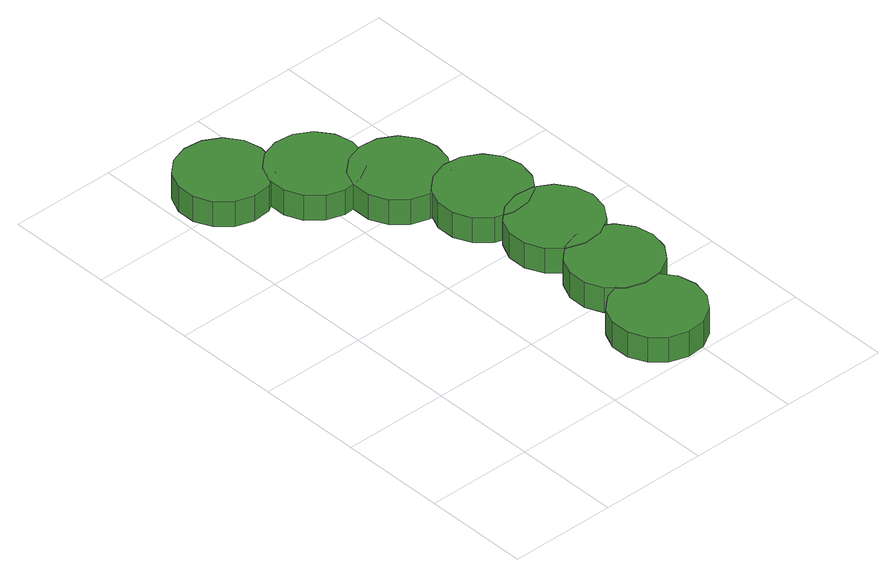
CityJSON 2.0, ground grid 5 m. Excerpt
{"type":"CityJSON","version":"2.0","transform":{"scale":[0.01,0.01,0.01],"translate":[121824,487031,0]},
"CityObjects":{
"tree1":{"type":"SolitaryVegetationObject","attributes":{"function":"something"},"geometry":[{"type":"MultiSurface","lod":"1","boundaries":[[[0,1,2,3,4,5,6,7,8,9,10,11,12,13,14]],[[15,16,17,18,19,20,21,22,23,24,25,26,27,28,29]],[[0,29,28,1]],[[1,28,27,2]],[[2,27,26,3]],[[3,26,25,4]],[[4,25,24,5]],[[5,24,23,6]],[[6,23,22,7]],[[7,22,21,8]],[[8,21,20,9]],[[9,20,19,10]],[[10,19,18,11]],[[11,18,17,12]],[[12,17,16,13]],[[13,16,15,14]],[[14,15,29,0]]]}]},
"tree2":{"type":"SolitaryVegetationObject","attributes":{"function":"something"},"geometry":[{"type":"MultiSurface","lod":"1","boundaries":[[[30,31,32,33,34,35,36,37,38,39,40,41,42,43,44]],[[45,46,47,48,49,50,51,52,53,54,55,56,57,58,59]],[[30,59,58,31]],[[31,58,57,32]],[[32,57,56,33]],[[33,56,55,34]],[[34,55,54,35]],[[35,54,53,36]],[[36,53,52,37]],[[37,52,51,38]],[[38,51,50,39]],[[39,50,49,40]],[[40,49,48,41]],[[41,48,47,42]],[[42,47,46,43]],[[43,46,45,44]],[[44,45,59,30]]]}]},
"tree3":{"type":"SolitaryVegetationObject","attributes":{"function":"something"},"geometry":[{"type":"MultiSurface","lod":"1","boundaries":[[[60,61,62,63,64,65,66,67,68,69,70,71,72,73,74]],[[75,76,77,78,79,80,81,82,83,84,85,86,87,88,89]],[[60,89,88,61]],[[61,88,87,62]],[[62,87,86,63]],[[63,86,85,64]],[[64,85,84,65]],[[65,84,83,66]],[[66,83,82,67]],[[67,82,81,68]],[[68,81,80,69]],[[69,80,79,70]],[[70,79,78,71]],[[71,78,77,72]],[[72,77,76,73]],[[73,76,75,74]],[[74,75,89,60]]]}]},
"tree4":{"type":"SolitaryVegetationObject","attributes":{"function":"something"},"geometry":[{"type":"MultiSurface","lod":"1","boundaries":[[[90,91,92,93,94,95,96,97,98,99,100,101,102,103,104]],[[105,106,107,108,109,110,111,112,113,114,115,116,117,118,119]],[[90,119,118,91]],[[91,118,117,92]],[[92,117,116,93]],[[93,116,115,94]],[[94,115,114,95]],[[95,114,113,96]],[[96,113,112,97]],[[97,112,111,98]],[[98,111,110,99]],[[99,110,109,100]],[[100,109,108,101]],[[101,108,107,102]],[[102,107,106,103]],[[103,106,105,104]],[[104,105,119,90]]]}]},
"tree5":{"type":"SolitaryVegetationObject","attributes":{"function":"something"},"geometry":[{"type":"MultiSurface","lod":"1","boundaries":[[[120,121,122,123,124,125,126,127,128,129,130,131,132,133,134]],[[135,136,137,138,139,140,141,142,143,144,145,146,147,148,149]],[[120,149,148,121]],[[121,148,147,122]],[[122,147,146,123]],[[123,146,145,124]],[[124,145,144,125]],[[125,144,143,126]],[[126,143,142,127]],[[127,142,141,128]],[[128,141,140,129]],[[129,140,139,130]],[[130,139,138,131]],[[131,138,137,132]],[[132,137,136,133]],[[133,136,135,134]],[[134,135,149,120]]]}]},
"tree6":{"type":"SolitaryVegetationObject","attributes":{"function":"something"},"geometry":[{"type":"MultiSurface","lod":"1","boundaries":[[[150,151,152,153,154,155,156,157,158,159,160,161,162,163,164]],[[165,166,167,168,169,170,171,172,173,174,175,176,177,178,179]],[[150,179,178,151]],[[151,178,177,152]],[[152,177,176,153]],[[153,176,175,154]],[[154,175,174,155]],[[155,174,173,156]],[[156,173,172,157]],[[157,172,171,158]],[[158,171,170,159]],[[159,170,169,160]],[[160,169,168,161]],[[161,168,167,162]],[[162,167,166,163]],[[163,166,165,164]],[[164,165,179,150]]]}]},
"tree7":{"type":"SolitaryVegetationObject","attributes":{"function":"something"},"geometry":[{"type":"MultiSurface","lod":"1","boundaries":[[[180,181,182,183,184,185,186,187,188,189,190,191,192,193,194]],[[195,196,197,198,199,200,201,202,203,204,205,206,207,208,209]],[[180,209,208,181]],[[181,208,207,182]],[[182,207,206,183]],[[183,206,205,184]],[[184,205,204,185]],[[185,204,203,186]],[[186,203,202,187]],[[187,202,201,188]],[[188,201,200,189]],[[189,200,199,190]],[[190,199,198,191]],[[191,198,197,192]],[[192,197,196,193]],[[193,196,195,194]],[[194,195,209,180]]]}]}
},
"vertices":[
[458,2076,157],[440,2162,157],[388,2234,157],[311,2278,157],[223,2287,157],[139,2260,157],[73,2201,157],[37,2120,157],[37,2031,157],[73,1950,157],[139,1891,157],[223,1864,157],[311,1873,157],[388,1917,157],[440,1989,157],[440,1989,28],[388,1917,28],[311,1873,28],[223,1864,28],[139,1891,28],[73,1950,28],[37,2031,28],[37,2120,28],[73,2201,28],[139,2260,28],[223,2287,28],[311,2278,28],[388,2234,28],[440,2162,28],[458,2076,28],
[1147,213,164],[1129,299,164],[1077,371,164],[1000,415,164],[912,425,164],[828,397,164],[762,338,164],[726,257,164],[726,169,164],[762,88,164],[828,28,164],[912,1,164],[1000,10,164],[1077,55,164],[1129,126,164],[1129,126,35],[1077,55,35],[1000,10,35],[912,1,35],[828,28,35],[762,88,35],[726,169,35],[726,257,35],[762,338,35],[828,397,35],[912,425,35],[1000,415,35],[1077,371,35],[1129,299,35],[1147,213,35],
[756,1851,160],[738,1938,160],[686,2009,160],[609,2054,160],[521,2063,160],[437,2036,160],[371,1976,160],[335,1895,160],[335,1807,160],[371,1726,160],[437,1667,160],[521,1639,160],[609,1648,160],[686,1693,160],[738,1764,160],[738,1764,31],[686,1693,31],[609,1648,31],[521,1639,31],[437,1667,31],[371,1726,31],[335,1807,31],[335,1895,31],[371,1976,31],[437,2036,31],[521,2063,31],[609,2054,31],[686,2009,31],[738,1938,31],[756,1851,31],
[1238,568,166],[1220,655,166],[1168,727,166],[1091,771,166],[1003,780,166],[919,753,166],[853,693,166],[817,613,166],[817,524,166],[853,443,166],[919,384,166],[1003,356,166],[1091,366,166],[1168,410,166],[1220,482,166],[1220,482,37],[1168,410,37],[1091,366,37],[1003,356,37],[919,384,37],[853,443,37],[817,524,37],[817,613,37],[853,693,37],[919,753,37],[1003,780,37],[1091,771,37],[1168,727,37],[1220,655,37],[1238,568,37],
[986,1594,164],[968,1680,164],[916,1752,164],[839,1796,164],[751,1805,164],[667,1778,164],[601,1719,164],[565,1638,164],[565,1549,164],[601,1468,164],[667,1409,164],[751,1382,164],[839,1391,164],[916,1435,164],[968,1507,164],[968,1507,35],[916,1435,35],[839,1391,35],[751,1382,35],[667,1409,35],[601,1468,35],[565,1549,35],[565,1638,35],[601,1719,35],[667,1778,35],[751,1805,35],[839,1796,35],[916,1752,35],[968,1680,35],[986,1594,35],
[1234,924,168],[1215,1011,168],[1163,1083,168],[1087,1127,168],[999,1136,168],[914,1109,168],[848,1050,168],[812,969,168],[812,880,168],[848,799,168],[914,740,168],[999,712,168],[1087,722,168],[1163,766,168],[1215,838,168],[1215,838,39],[1163,766,39],[1087,722,39],[999,712,39],[914,740,39],[848,799,39],[812,880,39],[812,969,39],[848,1050,39],[914,1109,39],[999,1136,39],[1087,1127,39],[1163,1083,39],[1215,1011,39],[1234,924,39],
[1154,1270,168],[1136,1356,168],[1084,1428,168],[1007,1472,168],[919,1482,168],[835,1454,168],[769,1395,168],[733,1314,168],[733,1226,168],[769,1145,168],[835,1085,168],[919,1058,168],[1007,1067,168],[1084,1112,168],[1136,1183,168],[1136,1183,39],[1084,1112,39],[1007,1067,39],[919,1058,39],[835,1085,39],[769,1145,39],[733,1226,39],[733,1314,39],[769,1395,39],[835,1454,39],[919,1482,39],[1007,1472,39],[1084,1428,39],[1136,1356,39],[1154,1270,39]
]}
